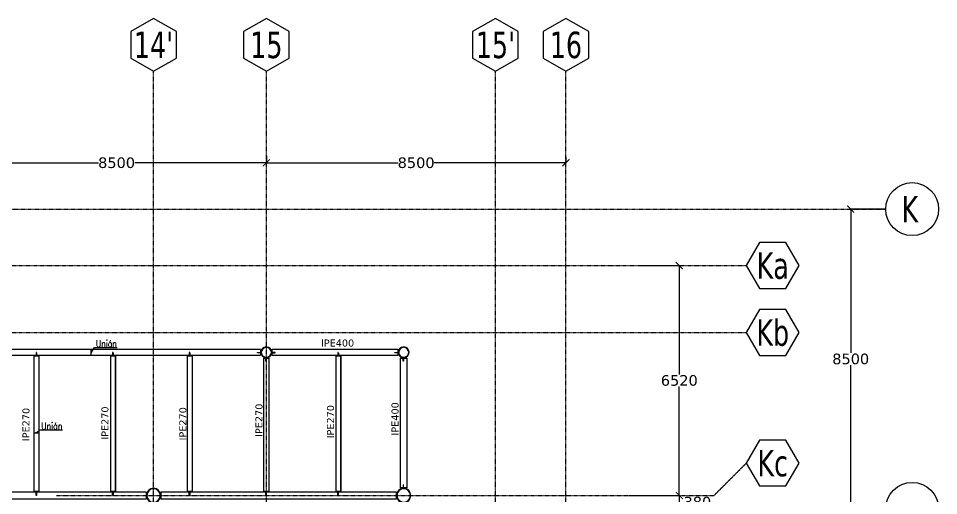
# Model space of a CAD drawing. Header units: millimetres. Extents: x -12345 to 95575, y -10708 to 31862.
# Drawn here: x 69465 to 95575, y 17378 to 30907 of the extents above; entities that cross this region are included whole.
import ezdxf
from ezdxf.enums import TextEntityAlignment as Align

# ---------------------------------------------------------------- set-up
doc = ezdxf.new("R2010")
doc.units = ezdxf.units.MM
doc.header["$LTSCALE"] = 0.95
doc.linetypes.add('DXK_LINE_DOT3', pattern=[5.9187, 2.979, -0.9799, 0.9799, -0.9799])
for name, color, linetype in [('COTAS', 8, 'Continuous'), ('HCB-EJES', 1, 'Continuous'), ('HCB-ROTULOS', 2, 'Continuous'), ('UNIÒN', 6, 'Continuous')]:
    doc.layers.add(name, color=color, linetype=linetype)
for name, color, linetype, lineweight in [('E_COLUMNAS-1', 1, 'Continuous', 25), ('E_COLUMNAS-3', 1, 'Continuous', 35), ('E_TEXTO', 3, 'Continuous', 9), ('HCB_VIGAS', 4, 'Continuous', 25), ('S-COLS-HDLN-2', 52, 'Continuous', 9)]:
    doc.layers.add(name, color=color, linetype=linetype, lineweight=lineweight)
doc.styles.add('CNI_COTAS', font='romans.shx', dxfattribs={"width": 0.8})
doc.styles.add('VERDANA', font='verdana.ttf')
doc.dimstyles.new('1.125', dxfattribs={"dimscale": 0, "dimtxt": 300, "dimasz": 200, "dimexe": 4, "dimexo": 4, "dimgap": 15, "dimtad": 0, "dimdec": 0, "dimzin": 4, "dimdsep": 46, "dimtxsty": 'VERDANA', "dimblk": 'ARCHTICK', "dimcen": -10, "dimclrd": 256, "dimclrt": 3, "dimadec": 0, "dimazin": 0, "dimtfac": 1, "dimtdec": 0, "dimtmove": 2, "dimatfit": 0, "dimldrblk": 'OBLIQUE', "dimfxl": 0.05, "dimtolj": 1, "dimtzin": 0, "dimarcsym": 0})
doc.dimstyles.new('UNIÒN', dxfattribs={"dimscale": 0, "dimtxt": 200, "dimasz": 60, "dimexe": 4, "dimexo": 4, "dimgap": 15, "dimtad": 1, "dimdec": 0, "dimzin": 4, "dimdsep": 46, "dimtxsty": 'CNI_COTAS', "dimcen": -0.09, "dimclrd": 6, "dimclrt": 3, "dimadec": 0, "dimazin": 0, "dimtfac": 1, "dimtdec": 0, "dimtmove": 2, "dimatfit": 0, "dimfxl": 0.05, "dimtolj": 1, "dimtzin": 0, "dimarcsym": 0})

# ---------------------------------------------------------------- blocks, each defined once
blk = doc.blocks.new('EST_SCM_COLUMNA-METALICA-SECCION-CIRCULAR - EST_SCM_COLUMNA-TUBULAR-CIRCULAR_PTEØ_16__e_12_7mm-V25-_18_00m_N_E_-NIVEL-5 DOC')
at = {"layer": 'E_COLUMNAS-1'}
for radius, start, end in [(0.203, 0, 180), (0.203, 180, 0), (0.191, 0, 180), (0.191, 180, 0)]:
    blk.add_arc((0, 0), radius, start, end, dxfattribs=at)
blk = doc.blocks.new('EST_SCM_COLUMNA-METALICA-SECCION-CIRCULAR - EST_SCM_COLUMNA-TUBULAR-CIRCULAR_PTEØ_12__e_10_3mm-V40-_18_00m_N_E_-NIVEL-5 DOC')
at = {"layer": 'S-COLS-HDLN-2'}
h = blk.add_hatch(dxfattribs=at)
h.set_pattern_fill('FP_25', color=256, style=0, pattern_type=2)
h.set_pattern_definition([(315, (-6.162, 162.103), (0.15909903, 0.15909903), [])])
h.paths.add_polyline_path([(0.02, 0.151), (-0.022, 0.151), (-0.067, 0.136), (-0.1, 0.115), (-0.128, 0.082), (-0.147, 0.037), (-0.152, 0), (-0.146, -0.043), (-0.128, -0.082), (-0.1, -0.115), (-0.059, -0.14), (-0.02, -0.151), (0.022, -0.151), (0.063, -0.139), (0.1, -0.115), (0.131, -0.077), (0.146, -0.041), (0.152, 0.006), (0.144, 0.048), (0.128, 0.082), (0.1, 0.115), (0.059, 0.14), (0.02, 0.151)])
h.paths.add_polyline_path([(-0.02, 0.141), (0.022, 0.14), (0.063, 0.127), (0.093, 0.107), (0.12, 0.077), (0.136, 0.04), (0.141, -0.006), (0.135, -0.043), (0.12, -0.077), (0.093, -0.107), (0.059, -0.129), (0.02, -0.141), (-0.02, -0.141), (-0.059, -0.129), (-0.093, -0.107), (-0.12, -0.077), (-0.136, -0.04), (-0.142, 0.002), (-0.136, 0.04), (-0.12, 0.077), (-0.093, 0.107), (-0.059, 0.129), (-0.027, 0.139)])
at = {"layer": 'E_COLUMNAS-1'}
for radius, start, end in [(0.152, 0, 180), (0.152, 180, 0), (0.142, 360, 180), (0.142, 180, 360)]:
    blk.add_arc((0, 0), radius, start, end, dxfattribs=at)
blk = doc.blocks.new('EST_SCM_COLUMNA-METALICA-SECCION-CIRCULAR - EST_SCM_COLUMNA-TUBULAR-CIRCULAR_PTEØ_12__e_10_3mm-V48-_18_00m_N_E_-NIVEL-5 DOC')
at = {"layer": 'S-COLS-HDLN-2'}
h = blk.add_hatch(dxfattribs=at)
h.set_pattern_fill('FP_35', color=256, style=0, pattern_type=2)
h.set_pattern_definition([(315, (-2.264, 162.103), (0.15909903, 0.15909903), [])])
h.paths.add_polyline_path([(0.022, 0.151), (-0.022, 0.151), (-0.063, 0.139), (-0.1, 0.115), (-0.128, 0.082), (-0.146, 0.043), (-0.152, 0), (-0.146, -0.043), (-0.128, -0.082), (-0.1, -0.115), (-0.059, -0.14), (-0.02, -0.151), (0.022, -0.151), (0.068, -0.136), (0.101, -0.114), (0.131, -0.077), (0.147, -0.037), (0.152, 0.002), (0.146, 0.043), (0.128, 0.082), (0.1, 0.115), (0.059, 0.14), (0.046, 0.144)])
h.paths.add_polyline_path([(0.02, 0.141), (0.063, 0.127), (0.093, 0.107), (0.12, 0.077), (0.136, 0.04), (0.142, 0), (0.135, -0.043), (0.12, -0.077), (0.093, -0.107), (0.059, -0.129), (0.02, -0.141), (-0.02, -0.141), (-0.059, -0.129), (-0.093, -0.107), (-0.12, -0.077), (-0.136, -0.04), (-0.142, 0.002), (-0.136, 0.04), (-0.12, 0.077), (-0.09, 0.109), (-0.054, 0.131), (-0.019, 0.141), (0.019, 0.141)])
at = {"layer": 'E_COLUMNAS-1'}
for radius, start, end in [(0.152, 0, 180), (0.152, 180, 0), (0.142, 360, 180), (0.142, 180, 360)]:
    blk.add_arc((0, 0), radius, start, end, dxfattribs=at)
blk = doc.blocks.new('EST_SCM_COLUMNA-METALICA-SECCION-CIRCULAR - EST_SCM_COLUMNA-TUBULAR-CIRCULAR_PTEØ_16__e_12_7mm-2810865-_18_00m_N_E_-NIVEL-5 DOC')
at = {"layer": 'S-COLS-HDLN-2'}
h = blk.add_hatch(dxfattribs=at)
h.set_pattern_fill('FP_36', color=256, style=0, pattern_type=2)
h.set_pattern_definition([(315, (-2.264, 158.043), (0.15909903, 0.15909903), [])])
h.paths.add_polyline_path([(0, 0.202), (-0.024, 0.202), (-0.072, 0.19), (-0.115, 0.167), (-0.152, 0.135), (-0.182, 0.089), (-0.198, 0.046), (-0.203, 0), (-0.197, -0.049), (-0.18, -0.094), (-0.152, -0.135), (-0.115, -0.167), (-0.068, -0.191), (-0.023, -0.202), (0.024, -0.202), (0.072, -0.19), (0.115, -0.167), (0.152, -0.135), (0.182, -0.089), (0.198, -0.046), (0.203, 0), (0.197, 0.05), (0.18, 0.094), (0.152, 0.135), (0.115, 0.167), (0.068, 0.191), (0.023, 0.202)])
h.paths.add_polyline_path([(0.023, 0.189), (0.072, 0.176), (0.108, 0.157), (0.143, 0.126), (0.169, 0.089), (0.185, 0.046), (0.191, 0), (0.184, -0.049), (0.165, -0.094), (0.143, -0.126), (0.108, -0.157), (0.068, -0.178), (0.023, -0.189), (-0.024, -0.189), (-0.068, -0.178), (-0.108, -0.157), (-0.144, -0.124), (-0.169, -0.089), (-0.185, -0.046), (-0.19, 0), (-0.185, 0.046), (-0.169, 0.089), (-0.143, 0.126), (-0.107, 0.157), (-0.068, 0.178), (-0.023, 0.189), (0, 0.189)])
at = {"layer": 'E_COLUMNAS-1'}
for radius, start, end in [(0.203, 0, 180), (0.203, 180, 0), (0.191, 360, 180), (0.191, 180, 360)]:
    blk.add_arc((0, 0), radius, start, end, dxfattribs=at)
blk = doc.blocks.new('_ArchTick')
at = {"color": 0, "linetype": 'ByBlock', "const_width": 0.15}
blk.add_lwpolyline([(-0.5, -0.5), (0.5, 0.5)], dxfattribs=at)
blk = doc.blocks.new('*D175')
at = {"layer": 'COTAS', "color": 0, "lineweight": -2, "transparency": 16777216}
for p, q in [((68000, 27001), (68000, 26809)), ((76500, 27007), (76500, 26809))]:
    blk.add_line(p, q, dxfattribs=at)
at = {"layer": 'COTAS', "lineweight": -2, "transparency": 16777216}
for p, q in [((68000, 26813), (71736, 26813)), ((76500, 26813), (72764, 26813))]:
    blk.add_line(p, q, dxfattribs=at)
at = {"layer": 'Defpoints', "color": 0, "transparency": 16777216}
for p in [(68000, 27005), (76500, 27011), (76500, 26813)]:
    blk.add_point(p, dxfattribs=at)
at = {"layer": 'COTAS', "lineweight": -2, "transparency": 16777216, "xscale": 200, "yscale": 200, "zscale": 200, "rotation": 180}
blk.add_blockref('_ArchTick', (68000, 26813), dxfattribs=at)
at = {"layer": 'COTAS', "lineweight": -2, "transparency": 16777216, "xscale": 200, "yscale": 200, "zscale": 200}
blk.add_blockref('_ArchTick', (76500, 26813), dxfattribs=at)
at = {"layer": 'COTAS', "color": 3, "transparency": 16777216, "insert": (72250, 26813), "char_height": 300, "attachment_point": 5, "style": 'VERDANA'}
blk.add_mtext('\\A1;8500', dxfattribs=at)
blk = doc.blocks.new('_Oblique')
at = {"color": 0, "linetype": 'ByBlock', "lineweight": -2}
blk.add_line((-0.5, -0.5), (0.5, 0.5), dxfattribs=at)
blk = doc.blocks.new('*D176')
at = {"layer": 'COTAS', "color": 0, "lineweight": -2, "transparency": 16777216}
for p, q in [((76500, 26976), (76500, 26809)), ((85000, 26976), (85000, 26809))]:
    blk.add_line(p, q, dxfattribs=at)
at = {"layer": 'COTAS', "lineweight": -2, "transparency": 16777216}
for p, q in [((76500, 26813), (80236, 26813)), ((85000, 26813), (81264, 26813))]:
    blk.add_line(p, q, dxfattribs=at)
at = {"layer": 'Defpoints', "color": 0, "transparency": 16777216}
for p in [(76500, 26980), (85000, 26980), (85000, 26813)]:
    blk.add_point(p, dxfattribs=at)
at = {"layer": 'COTAS', "lineweight": -2, "transparency": 16777216, "xscale": 200, "yscale": 200, "zscale": 200, "rotation": 180}
blk.add_blockref('_ArchTick', (76500, 26813), dxfattribs=at)
at = {"layer": 'COTAS', "lineweight": -2, "transparency": 16777216, "xscale": 200, "yscale": 200, "zscale": 200}
blk.add_blockref('_ArchTick', (85000, 26813), dxfattribs=at)
at = {"layer": 'COTAS', "color": 3, "transparency": 16777216, "insert": (80750, 26813), "char_height": 300, "attachment_point": 5, "style": 'VERDANA'}
blk.add_mtext('\\A1;8500', dxfattribs=at)
blk = doc.blocks.new('*D180')
at = {"layer": 'COTAS', "color": 0, "lineweight": -2, "transparency": 16777216}
for p, q in [((87060, 23900), (88221, 23900)), ((87163, 17380), (88221, 17380))]:
    blk.add_line(p, q, dxfattribs=at)
at = {"layer": 'COTAS', "lineweight": -2, "transparency": 16777216}
for p, q in [((88217, 23900), (88217, 20811)), ((88217, 17380), (88217, 20469))]:
    blk.add_line(p, q, dxfattribs=at)
at = {"layer": 'Defpoints', "color": 0, "transparency": 16777216}
for p in [(87056, 23900), (88217, 23900), (87159, 17380)]:
    blk.add_point(p, dxfattribs=at)
at = {"layer": 'COTAS', "lineweight": -2, "transparency": 16777216, "xscale": 200, "yscale": 200, "zscale": 200}
for p, rotation in [((88217, 23900), 90), ((88217, 17380), 270)]:
    blk.add_blockref('_ArchTick', p, dxfattribs=dict(at, rotation=rotation))
at = {"layer": 'COTAS', "color": 3, "transparency": 16777216, "insert": (88217, 20640), "char_height": 300, "attachment_point": 5, "rotation": 0.1, "style": 'VERDANA'}
blk.add_mtext('\\A1;6520', dxfattribs=at)
blk = doc.blocks.new('*D199')
at = {"layer": 'COTAS', "color": 0, "lineweight": -2, "transparency": 16777216}
for p, q in [((86784, 17380), (88221, 17380)), ((87322, 17000), (88221, 17000))]:
    blk.add_line(p, q, dxfattribs=at)
at = {"layer": 'COTAS', "lineweight": -2, "transparency": 16777216}
blk.add_line((88217, 17380), (88217, 17000), dxfattribs=at)
at = {"layer": 'Defpoints', "color": 0, "transparency": 16777216}
for p in [(86780, 17380), (87318, 17000), (88217, 17000)]:
    blk.add_point(p, dxfattribs=at)
at = {"layer": 'COTAS', "lineweight": -2, "transparency": 16777216, "xscale": 200, "yscale": 200, "zscale": 200}
for p, rotation in [((88217, 17380), 90), ((88217, 17000), 270)]:
    blk.add_blockref('_ArchTick', p, dxfattribs=dict(at, rotation=rotation))
at = {"layer": 'COTAS', "color": 3, "transparency": 16777216, "insert": (88731, 17190), "char_height": 300, "attachment_point": 5, "rotation": 0.1, "style": 'VERDANA'}
blk.add_mtext('\\A1;380', dxfattribs=at)
blk = doc.blocks.new('*D203')
at = {"layer": 'COTAS', "color": 0, "lineweight": -2, "transparency": 16777216}
for p, q in [((94071, 25500), (93077, 25500)), ((94071, 17000), (93077, 17000))]:
    blk.add_line(p, q, dxfattribs=at)
at = {"layer": 'COTAS', "lineweight": -2, "transparency": 16777216}
for p, q in [((93081, 25500), (93081, 21422)), ((93081, 17000), (93081, 21078))]:
    blk.add_line(p, q, dxfattribs=at)
at = {"layer": 'Defpoints', "color": 0, "transparency": 16777216}
for p in [(93081, 25500), (94075, 25500), (94075, 17000)]:
    blk.add_point(p, dxfattribs=at)
at = {"layer": 'COTAS', "lineweight": -2, "transparency": 16777216, "xscale": 200, "yscale": 200, "zscale": 200}
for p, rotation in [((93081, 25500), 90), ((93081, 17000), 270)]:
    blk.add_blockref('_ArchTick', p, dxfattribs=dict(at, rotation=rotation))
at = {"layer": 'COTAS', "color": 3, "transparency": 16777216, "insert": (93081, 21250), "char_height": 300, "attachment_point": 5, "rotation": 0.1, "style": 'VERDANA'}
blk.add_mtext('\\A1;8500', dxfattribs=at)

msp = doc.modelspace()

# ---------------------------------------------------------------- linework, layer by layer
at = {"layer": 'HCB-EJES', "linetype": 'DXK_LINE_DOT3'}
for p, q in [((73300, -3906.8), (73300, 29407)), ((76500, -3906.8), (76500, 29407)), ((83000, -3906.8), (83000, 29407)), ((85000, -3906.8), (85000, 29407)), ((-10844.5, 25500), (94075, 25500)), ((-6888.4, 23900.1), (90118.8, 23900.1)), ((-6888.4, 22000), (90118.8, 22000))]:
    msp.add_line(p, q, dxfattribs=at)
msp.add_lwpolyline([(70546.8, 17380), (89199.8, 17380), (90118.8, 18299)], dxfattribs=at)
at = {"layer": 'HCB-ROTULOS', "color": 40, "linetype": 'ByBlock', "true_color": 0xf8d731}
for points in [[(72650.5, 29782), (73300, 29407), (73949.5, 29782), (73949.5, 30532), (73300, 30907), (72650.5, 30532)], [(75850.5, 29782), (76500, 29407), (77149.5, 29782), (77149.5, 30532), (76500, 30907), (75850.5, 30532)], [(82350.5, 29782), (83000, 29407), (83649.5, 29782), (83649.5, 30532), (83000, 30907), (82350.5, 30532)], [(84350.5, 29782), (85000, 29407), (85649.5, 29782), (85649.5, 30532), (85000, 30907), (84350.5, 30532)], [(90493.8, 23250.6), (91243.8, 23250.6), (91618.8, 23900.1), (91243.8, 24549.6), (90493.8, 24549.6), (90118.8, 23900.1)], [(90493.8, 21350.5), (91243.8, 21350.5), (91618.8, 22000), (91243.8, 22649.5), (90493.8, 22649.5), (90118.8, 22000)], [(90493.8, 17649.5), (91243.8, 17649.5), (91618.8, 18299), (91243.8, 18948.6), (90493.8, 18948.6), (90118.8, 18299)]]:
    msp.add_lwpolyline(points, close=True, dxfattribs=at)
for centre in [(94825, 25500), (94825, 17000)]:
    msp.add_circle(centre, 750, dxfattribs=at)
at = {"layer": 'HCB_VIGAS'}
for p, q in [((72085.5, 17495.2), (72085.5, 21340.1)), ((72220.5, 17495.2), (72220.5, 21340.1)), ((78477.3, 17495.2), (78477.3, 21340.1)), ((78612.3, 17495.2), (78612.3, 21340.1))]:
    msp.add_line(p, q, dxfattribs=at)
for points in [[(68162.7, 21530.1), (76337.4, 21530.1), (76337.4, 21350.1), (68162.7, 21350.1)], [(69974.5, 21425.8), (69981.6, 21425.8), (69981.6, 21340.1), (69974.5, 21340.1)], [(72149.5, 21425.8), (72156.6, 21425.8), (72156.6, 21340.1), (72149.5, 21340.1)], [(74324.5, 21425.8), (74331.6, 21425.8), (74331.6, 21340.1), (74324.5, 21340.1)], [(76662.2, 21530.1), (80235.2, 21530.2), (80235.2, 21350.2), (76662.2, 21350.1)], [(78541.3, 21425.8), (78548.4, 21425.8), (78548.4, 21340.1), (78541.3, 21340.1)], [(70045.5, 21340.1), (70045.5, 17495.2), (69910.5, 17495.2), (69910.5, 21340.1)], [(72220.5, 21340.1), (72220.5, 17495.2), (72085.5, 17495.2), (72085.5, 21340.1)], [(74395.5, 21340.1), (74395.5, 17495.2), (74260.5, 17495.2), (74260.5, 21340.1)], [(76567.3, 21277.7), (76567, 17495.2), (76432, 17495.2), (76432.3, 21277.7)], [(78612.3, 21340.1), (78612.3, 17495.2), (78477.3, 17495.2), (78477.3, 21340.1)], [(80487.6, 21277.7), (80487.6, 17593.4), (80307.6, 17593.4), (80307.6, 21277.7)], [(69974.5, 17390.6), (69981.6, 17390.6), (69981.6, 17495.2), (69974.5, 17495.2)], [(72149.5, 17390.6), (72156.6, 17390.6), (72156.6, 17495.2), (72149.5, 17495.2)], [(74324.5, 17390.6), (74331.6, 17390.6), (74331.6, 17495.2), (74324.5, 17495.2)], [(76496.5, 17392.5), (76503.5, 17392.5), (76503.5, 17495.2), (76496.5, 17495.2)], [(78541.3, 17392.5), (78548.4, 17392.5), (78548.4, 17495.2), (78541.3, 17495.2)], [(67000.2, 17485.2), (73086.8, 17485.2), (73086.8, 17275.2), (67000.2, 17275.2)], [(73513.2, 17485.2), (80184.4, 17485.2), (80184.4, 17275.2), (73513.2, 17275.2)]]:
    msp.add_lwpolyline(points, close=True, dxfattribs=at)
for points in [[(69974.5, 21350.1), (69974.5, 21435.8), (69964.5, 21435.8), (69964.5, 21350.1), (69974.5, 21350.1)], [(72149.5, 21350.1), (72149.5, 21435.8), (72139.5, 21435.8), (72139.5, 21350.1), (72149.5, 21350.1)], [(74324.5, 21350.1), (74324.5, 21435.8), (74314.5, 21435.8), (74314.5, 21350.1), (74324.5, 21350.1)], [(76347.5, 21425.8), (76248, 21425.8), (76248, 21435.8), (76347.5, 21435.8), (76347.5, 21425.8)], [(76652.1, 21425.8), (76751.6, 21425.8), (76751.7, 21435.8), (76652.1, 21435.8), (76652.1, 21425.8)], [(78541.3, 21350.1), (78541.3, 21435.8), (78531.3, 21435.8), (78531.3, 21350.1), (78541.3, 21350.1)], [(80245.3, 21425.8), (80145.8, 21425.8), (80145.8, 21435.8), (80245.3, 21435.8), (80245.3, 21425.8)], [(76495.7, 21287.7), (76495.7, 21188.2), (76485.7, 21188.2), (76485.7, 21287.7), (76495.7, 21287.7)], [(80393.3, 21287.8), (80393.3, 21188.3), (80383.3, 21188.2), (80383.3, 21287.7), (80393.3, 21287.8)], [(80393.3, 17583.4), (80393.3, 17682.9), (80383.3, 17682.9), (80383.3, 17583.4), (80393.3, 17583.4)], [(69974.5, 17482.8), (69974.5, 17382.5), (69964.5, 17382.5), (69964.5, 17485.2), (69974.5, 17485.2)], [(72149.5, 17482.8), (72149.5, 17382.5), (72139.5, 17382.5), (72139.5, 17485.2), (72149.5, 17485.2)], [(74324.5, 17482.8), (74324.5, 17382.5), (74314.5, 17382.5), (74314.5, 17485.2), (74324.5, 17485.2)], [(76496.5, 17448.5), (76496.5, 17382.5), (76486.5, 17382.5), (76486.5, 17485.1), (76496.5, 17485.1)], [(78541.3, 17448.5), (78541.3, 17382.5), (78531.3, 17382.5), (78531.3, 17485.1), (78541.3, 17485.1)]]:
    msp.add_lwpolyline(points, dxfattribs=at)
at = {"layer": 'UNIÒN', "color": 2, "const_width": 25}
for points in [[(71520.4, 21439.9, 1), (71545.4, 21439.9, 1)], [(69965.1, 19160.1, 1), (69990.1, 19160.1, 1)]]:
    msp.add_lwpolyline(points, format="xyb", close=True, dxfattribs=at)
at = {"layer": 'UNIÒN'}
for points in [[(71532.9, 21350.1), (71532.9, 21530.1)], [(69910.5, 19160.1), (70045.5, 19160.1)]]:
    msp.add_lwpolyline(points, dxfattribs=at)

# ---------------------------------------------------------------- block references
at = {"layer": 'E_COLUMNAS-1', "xscale": 1000.000000001404, "yscale": 1000.000000001404, "zscale": 1000.000000001404, "rotation": 269.9999999999997}
msp.add_blockref('EST_SCM_COLUMNA-METALICA-SECCION-CIRCULAR - EST_SCM_COLUMNA-TUBULAR-CIRCULAR_PTEØ_16__e_12_7mm-V25-_18_00m_N_E_-NIVEL-5 DOC', (73300, 17380.2), dxfattribs=at)
at = {"layer": 'E_COLUMNAS-3', "xscale": 1000.000000001404, "yscale": 1000.000000001404, "zscale": 1000.000000001404, "rotation": 180}
for name, p in [('EST_SCM_COLUMNA-METALICA-SECCION-CIRCULAR - EST_SCM_COLUMNA-TUBULAR-CIRCULAR_PTEØ_12__e_10_3mm-V40-_18_00m_N_E_-NIVEL-5 DOC', (76499.8, 21440.1)), ('EST_SCM_COLUMNA-METALICA-SECCION-CIRCULAR - EST_SCM_COLUMNA-TUBULAR-CIRCULAR_PTEØ_12__e_10_3mm-V48-_18_00m_N_E_-NIVEL-5 DOC', (80397.6, 21440.1)), ('EST_SCM_COLUMNA-METALICA-SECCION-CIRCULAR - EST_SCM_COLUMNA-TUBULAR-CIRCULAR_PTEØ_16__e_12_7mm-2810865-_18_00m_N_E_-NIVEL-5 DOC', (80397.6, 17380.2))]:
    msp.add_blockref(name, p, dxfattribs=at)

# ---------------------------------------------------------------- texts
at = {"layer": 'E_TEXTO', "style": 'VERDANA'}
msp.add_text('IPE400', height=200, dxfattribs=at).set_placement((78520.8, 21603.1), align=Align.CENTER)
for s, p in [('IPE270', (69779.2, 19393.1)), ('IPE270', (72020.8, 19433.1)), ('IPE270', (74230.8, 19413.1)), ('IPE270', (76390.8, 19513.1)), ('IPE270', (78420.8, 19473.1)), ('IPE400', (80250.8, 19553.1))]:
    msp.add_text(s, height=200, rotation=90, dxfattribs=at).set_placement(p, align=Align.CENTER)
at = {"layer": 'HCB-ROTULOS', "color": 4, "style": 'VERDANA', "width": 0.7}
for s, p in [("14'", (73300, 30157)), ('15', (76500, 30157)), ("15'", (83000, 30157)), ('16', (85000, 30157)), ('K', (94760.4, 25500)), ('Ka', (90868.8, 23900.1)), ('Kb', (90868.8, 22000)), ('Kc', (90868.8, 18299))]:
    msp.add_text(s, height=750, dxfattribs=at).set_placement(p, align=Align.MIDDLE_CENTER)
at = {"layer": 'UNIÒN', "color": 3, "char_height": 200, "attachment_point": 7, "style": 'CNI_COTAS'}
for insert in [(71664.5, 21588.8), (70114.1, 19253)]:
    msp.add_mtext('Unión', dxfattribs=dict(at, insert=insert))

# ---------------------------------------------------------------- dimensions: what is measured, and where the dimension line sits
at = {"layer": 'COTAS'}
for base, p1, p2, picture, middle in [((76500, 26813.3), (68000, 27004.6), (76500, 27010.6), '*D175', (72250, 26813.3)), ((85000, 26813.3), (76500, 26979.6), (85000, 26979.6), '*D176', (80750, 26813.3))]:
    dim = msp.add_linear_dim(base=base, p1=p1, p2=p2, dimstyle='1.125', override={"dimscale": 1}, dxfattribs=at)
    dim.commit()
    dim.dimension.update_dxf_attribs({"geometry": picture, "text_midpoint": middle})
for base, p1, p2, picture, middle in [((93081.1, 25500), (94075, 17000), (94075, 25500), '*D203', (93081.1, 21250)), ((88216.6, 23900.1), (87158.5, 17380), (87055.8, 23900.1), '*D180', (88216.6, 20640))]:
    dim = msp.add_linear_dim(base=base, p1=p1, p2=p2, angle=270, dimstyle='1.125', override={"dimscale": 1}, dxfattribs=at)
    dim.commit()
    dim.dimension.update_dxf_attribs({"geometry": picture, "text_midpoint": middle, "text_rotation": 0.1})
dim = msp.add_linear_dim(base=(88216.6, 17000), p1=(86779.7, 17380), p2=(87318, 17000), angle=90, dimstyle='1.125', override={"dimscale": 1}, dxfattribs=at)
dim.commit()
dim.dimension.update_dxf_attribs({"geometry": '*D199', "text_midpoint": (88730.6, 17190), "dimtype": 160, "text_rotation": 0.1})

# ---------------------------------------------------------------- leaders
at = {"layer": 'UNIÒN', "annotation_type": 0, "has_hookline": 1, "hookline_direction": 0, "text_width": 601.9}
for points in [[(71535.9, 21444.4), (71628, 21573.8), (71649.5, 21573.8)], [(69982.5, 19160.1), (70077.6, 19238), (70099.1, 19238)]]:
    msp.add_leader(points, dimstyle='UNIÒN', override={"dimscale": 1}, dxfattribs=at)

doc.saveas('drawing.dxf')
